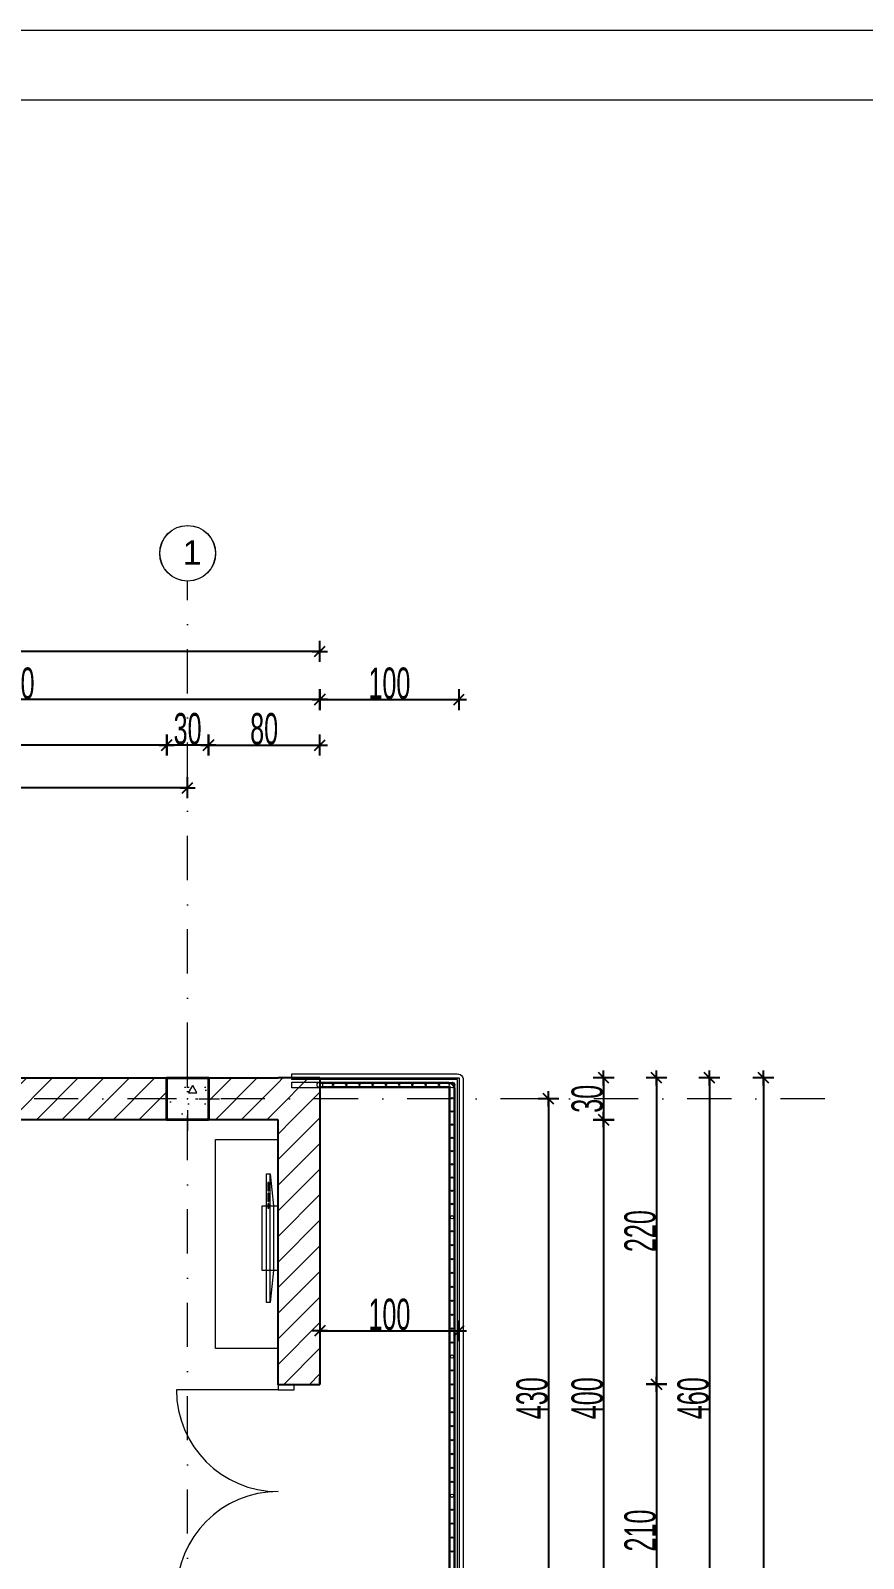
# Model space of a CAD drawing. Header units: millimetres. Extents: x -13678 to 175322, y 9978 to 39678.
# Drawn here: x 75161 to 81145, y 28707 to 39678 of the extents above; entities that cross this region are included whole.
import ezdxf

# ---------------------------------------------------------------- set-up
doc = ezdxf.new("R2010")
doc.units = ezdxf.units.MM
doc.header["$MEASUREMENT"] = 0
doc.linetypes.add('Dot & Dashed', pattern=[670.277762, 317.5, -176.388889, 0, -176.388874])
doc.layers.get('Defpoints').update_dxf_attribs({"lineweight": 13})
for name, color, linetype, lineweight in [('New_Interior - Stair & Railing_Pen_No__11', 171, 'Continuous', 18), ('New_Structural - Bearing_Pen_No__20', 1, 'Continuous', 0), ('New_Structural - Bearing_Pen_No__27', 7, 'Continuous', 35), ('Roofs_Pen_No__1', 7, 'Continuous', 13), ('Structural - Bearing_Pen_No__7', 7, 'Continuous', 13)]:
    doc.layers.add(name, color=color, linetype=linetype, lineweight=lineweight)
doc.layers.add('New_MEP - Electrical', color=7, linetype='Continuous')
for name, color, linetype, lineweight, true_color in [('New_MEP - Electrical_Pen_No__4', 7, 'Continuous', 20, 0x029e21), ('New_Structural - Bearing_Pen_No__168', 7, 'Continuous', 13, 0xfe847a), ('New_Structural - Bearing_Pen_No__169', 7, 'Continuous', 13, 0x68b353), ('New_Structural - Bearing_Pen_No__23', 7, 'Continuous', 20, 0xff6600), ('New_Structural - Bearing_Pen_No__28', 7, 'Continuous', 35, 0xa80f02), ('New_Structural - Bearing_Pen_No__3', 7, 'Continuous', 18, 0xff6600), ('New_Structural - Bearing_Pen_No__69', 7, 'Continuous', 20, 0x71cebe), ('New_Structural - Bearing_Pen_No__89', 7, 'Continuous', 20, 0x71cebe), ('Structural - Bearing_Pen_No__69', 7, 'Continuous', 13, 0x71cebe)]:
    doc.layers.add(name, color=color, linetype=linetype, lineweight=lineweight, true_color=true_color)
doc.styles.add('GENERATED_STYLE_1', font='arial.ttf')
doc.styles.add('PLATEIA', font='CGSAPPS.shx', dxfattribs={"width": 0.6})
doc.dimstyles.new('100v', dxfattribs={"dimtxt": 225, "dimasz": 1, "dimexe": 0.18, "dimexo": 0.0625, "dimgap": 4, "dimtad": 1, "dimdec": 0, "dimlfac": 0.1, "dimzin": 12, "dimdsep": 46, "dimtxsty": 'PLATEIA', "dimblk": 'A$C321216CB', "dimcen": 0.09, "dimse1": 1, "dimse2": 1, "dimclrd": 256, "dimclrt": 256, "dimadec": 3, "dimazin": 0, "dimtfac": 1, "dimtdec": 0, "dimtix": 1, "dimtmove": 2, "dimatfit": 3, "dimldrblk": 'A$C321216CB', "dimfxl": 1, "dimtolj": 1, "dimtzin": 0, "dimlwd": -1, "dimarcsym": 0})
pattern_1 = [(45, (-3804.62, -5049.75), (-91.92388, 91.92388), [])]

# ---------------------------------------------------------------- blocks, each defined once
blk = doc.blocks.new('Coffee Table 05 25[20]', base_point=(69294, 35265))
at = {"layer": 'New_MEP - Electrical_Pen_No__4', "color": 104, "linetype": 'Continuous', "lineweight": 20, "true_color": 0x029e21, "flags": 128}
blk.add_lwpolyline([(69294, 35265), (69294, 36765), (68844, 36765), (68844, 35265)], close=True, dxfattribs=at)
blk = doc.blocks.new('Flat Panel TV 25[21]', base_point=(68927, 35594))
at = {"layer": 'New_MEP - Electrical_Pen_No__4', "color": 104, "linetype": 'Continuous', "lineweight": 20, "true_color": 0x029e21}
for p, q in [((68902, 35594), (68902, 36519)), ((68910, 36396), (68910, 36457)), ((68910, 36457), (68917, 36457)), ((68917, 36457), (68917, 36396)), ((68917, 36396), (68910, 36396)), ((68910, 36319), (68910, 36380)), ((68910, 36380), (68917, 36380)), ((68917, 36319), (68910, 36319)), ((68917, 36380), (68917, 36319)), ((68910, 36272), (68910, 36303)), ((68910, 36303), (68917, 36303)), ((68917, 36272), (68910, 36272)), ((68917, 36303), (68917, 36272))]:
    blk.add_line(p, q, dxfattribs=at)
at = {"layer": 'New_MEP - Electrical_Pen_No__4', "color": 104, "linetype": 'Continuous', "lineweight": 20, "true_color": 0x029e21, "flags": 128}
for points in [[(68927, 35594), (68927, 36519), (68902, 36519), (68877, 36288), (68877, 35825), (68902, 35594)], [(68959, 35825), (68959, 36288), (68844, 36288), (68844, 35825)]]:
    blk.add_lwpolyline(points, close=True, dxfattribs=at)
blk = doc.blocks.new('A$C321216CB')
for p, q in [((-54, 0), (54, 0)), ((-38, -38), (38, 38)), ((0, -75), (0, 75))]:
    blk.add_line(p, q)
blk = doc.blocks.new('*D572')
at = {"transparency": 16777216}
blk.add_line((78882, 32006), (78882, 27708), dxfattribs=at)
at = {"layer": 'Defpoints', "color": 0, "transparency": 16777216}
for p in [(78905, 32007), (78597, 27707), (78882, 27707)]:
    blk.add_point(p, dxfattribs=at)
at = {"transparency": 16777216}
for p, rotation in [((78882, 32007), 90), ((78882, 27707), 270)]:
    blk.add_blockref('A$C321216CB', p, dxfattribs=dict(at, rotation=rotation))
at = {"transparency": 16777216, "insert": (78765, 29857), "char_height": 225, "attachment_point": 5, "rotation": 90, "style": 'PLATEIA'}
blk.add_mtext('\\A1;430', dxfattribs=at)
blk = doc.blocks.new('*D574')
at = {"transparency": 16777216}
blk.add_line((79278, 32156), (79278, 31858), dxfattribs=at)
at = {"layer": 'Defpoints', "color": 0, "transparency": 16777216}
for p in [(78410, 32157), (78410, 31857), (79278, 31857)]:
    blk.add_point(p, dxfattribs=at)
at = {"transparency": 16777216}
for p, rotation in [((79278, 32157), 90), ((79278, 31857), 270)]:
    blk.add_blockref('A$C321216CB', p, dxfattribs=dict(at, rotation=rotation))
at = {"transparency": 16777216, "insert": (79161, 32007), "char_height": 225, "attachment_point": 5, "rotation": 90, "style": 'PLATEIA'}
blk.add_mtext('\\A1;30', dxfattribs=at)
blk = doc.blocks.new('*D575')
at = {"transparency": 16777216}
blk.add_line((79278, 31856), (79278, 27858), dxfattribs=at)
at = {"layer": 'Defpoints', "color": 0, "transparency": 16777216}
for p in [(78410, 31857), (77239, 27857), (79278, 27857)]:
    blk.add_point(p, dxfattribs=at)
at = {"transparency": 16777216}
for p, rotation in [((79278, 31857), 90), ((79278, 27857), 270)]:
    blk.add_blockref('A$C321216CB', p, dxfattribs=dict(at, rotation=rotation))
at = {"transparency": 16777216, "insert": (79161, 29857), "char_height": 225, "attachment_point": 5, "rotation": 90, "style": 'PLATEIA'}
blk.add_mtext('\\A1;400', dxfattribs=at)
blk = doc.blocks.new('*D579')
at = {"transparency": 16777216}
blk.add_line((79658, 32156), (79658, 29958), dxfattribs=at)
at = {"layer": 'Defpoints', "color": 0, "transparency": 16777216}
for p in [(76856, 32157), (77239, 29957), (79658, 29957)]:
    blk.add_point(p, dxfattribs=at)
at = {"transparency": 16777216}
for p, rotation in [((79658, 32157), 90), ((79658, 29957), 270)]:
    blk.add_blockref('A$C321216CB', p, dxfattribs=dict(at, rotation=rotation))
at = {"transparency": 16777216, "insert": (79541, 31057), "char_height": 225, "attachment_point": 5, "rotation": 90, "style": 'PLATEIA'}
blk.add_mtext('\\A1;220', dxfattribs=at)
blk = doc.blocks.new('*D580')
at = {"transparency": 16777216}
blk.add_line((79658, 29956), (79658, 27858), dxfattribs=at)
at = {"layer": 'Defpoints', "color": 0, "transparency": 16777216}
for p in [(77239, 29957), (77239, 27857), (79658, 27857)]:
    blk.add_point(p, dxfattribs=at)
at = {"transparency": 16777216}
for p, rotation in [((79658, 29957), 90), ((79658, 27857), 270)]:
    blk.add_blockref('A$C321216CB', p, dxfattribs=dict(at, rotation=rotation))
at = {"transparency": 16777216, "insert": (79541, 28907), "char_height": 225, "attachment_point": 5, "rotation": 90, "style": 'PLATEIA'}
blk.add_mtext('\\A1;210', dxfattribs=at)
blk = doc.blocks.new('*D584')
at = {"transparency": 16777216}
blk.add_line((80426, 32156), (80426, 21158), dxfattribs=at)
at = {"layer": 'Defpoints', "color": 0, "transparency": 16777216}
for p in [(76596, 32157), (76439, 21157), (80426, 21157)]:
    blk.add_point(p, dxfattribs=at)
at = {"transparency": 16777216}
for p, rotation in [((80426, 32157), 90), ((80426, 21157), 270)]:
    blk.add_blockref('A$C321216CB', p, dxfattribs=dict(at, rotation=rotation))
at = {"transparency": 16777216, "insert": (80309, 26657), "char_height": 225, "attachment_point": 5, "rotation": 90, "style": 'PLATEIA'}
blk.add_mtext('\\A1;1100', dxfattribs=at)
blk = doc.blocks.new('*D585')
at = {"transparency": 16777216}
blk.add_line((80038, 32156), (80038, 27558), dxfattribs=at)
at = {"layer": 'Defpoints', "color": 0, "transparency": 16777216}
for p in [(76856, 32157), (77239, 27557), (80038, 27557)]:
    blk.add_point(p, dxfattribs=at)
at = {"transparency": 16777216}
for p, rotation in [((80038, 32157), 90), ((80038, 27557), 270)]:
    blk.add_blockref('A$C321216CB', p, dxfattribs=dict(at, rotation=rotation))
at = {"transparency": 16777216, "insert": (79922, 29857), "char_height": 225, "attachment_point": 5, "rotation": 90, "style": 'PLATEIA'}
blk.add_mtext('\\A1;460', dxfattribs=at)
blk = doc.blocks.new('*D587')
at = {"transparency": 16777216}
blk.add_line((76288, 34241), (71991, 34241), dxfattribs=at)
at = {"layer": 'Defpoints', "color": 0, "transparency": 16777216}
for p in [(76289, 34527), (71990, 34241), (71990, 33345)]:
    blk.add_point(p, dxfattribs=at)
at = {"transparency": 16777216, "rotation": 180}
blk.add_blockref('A$C321216CB', (71990, 34241), dxfattribs=at)
at = {"transparency": 16777216}
blk.add_blockref('A$C321216CB', (76289, 34241), dxfattribs=at)
at = {"transparency": 16777216, "insert": (74139, 34358), "char_height": 225, "attachment_point": 5, "style": 'PLATEIA'}
blk.add_mtext('\\A1;430', dxfattribs=at)
blk = doc.blocks.new('*D589')
at = {"transparency": 16777216}
blk.add_line((76438, 34547), (76140, 34547), dxfattribs=at)
at = {"layer": 'Defpoints', "color": 0, "transparency": 16777216}
for p in [(76139, 34547), (76139, 33622), (76439, 33622)]:
    blk.add_point(p, dxfattribs=at)
at = {"transparency": 16777216, "rotation": 180}
blk.add_blockref('A$C321216CB', (76139, 34547), dxfattribs=at)
at = {"transparency": 16777216}
blk.add_blockref('A$C321216CB', (76439, 34547), dxfattribs=at)
at = {"transparency": 16777216, "insert": (76289, 34663), "char_height": 225, "attachment_point": 5, "style": 'PLATEIA'}
blk.add_mtext('\\A1;30', dxfattribs=at)
blk = doc.blocks.new('*D590')
at = {"transparency": 16777216}
blk.add_line((76138, 34547), (72141, 34547), dxfattribs=at)
at = {"layer": 'Defpoints', "color": 0, "transparency": 16777216}
for p in [(72140, 34547), (76139, 33622), (72140, 32006)]:
    blk.add_point(p, dxfattribs=at)
at = {"transparency": 16777216, "rotation": 180}
blk.add_blockref('A$C321216CB', (72140, 34547), dxfattribs=at)
at = {"transparency": 16777216}
blk.add_blockref('A$C321216CB', (76139, 34547), dxfattribs=at)
at = {"transparency": 16777216, "insert": (74139, 34663), "char_height": 225, "attachment_point": 5, "style": 'PLATEIA'}
blk.add_mtext('\\A1;400', dxfattribs=at)
blk = doc.blocks.new('*D594')
at = {"transparency": 16777216}
blk.add_line((77238, 35220), (64740, 35220), dxfattribs=at)
at = {"layer": 'Defpoints', "color": 0, "transparency": 16777216}
for p in [(64739, 35220), (64739, 33622), (77239, 31874)]:
    blk.add_point(p, dxfattribs=at)
at = {"transparency": 16777216, "rotation": 180}
blk.add_blockref('A$C321216CB', (64739, 35220), dxfattribs=at)
at = {"transparency": 16777216}
blk.add_blockref('A$C321216CB', (77239, 35220), dxfattribs=at)
at = {"transparency": 16777216, "insert": (70989, 35336), "char_height": 225, "attachment_point": 5, "style": 'PLATEIA'}
blk.add_mtext('\\A1;1250', dxfattribs=at)
blk = doc.blocks.new('*D595')
at = {"transparency": 16777216}
blk.add_line((77238, 34874), (72840, 34874), dxfattribs=at)
at = {"layer": 'Defpoints', "color": 0, "transparency": 16777216}
for p in [(72839, 34874), (72839, 32156), (77239, 31874)]:
    blk.add_point(p, dxfattribs=at)
at = {"transparency": 16777216, "rotation": 180}
blk.add_blockref('A$C321216CB', (72839, 34874), dxfattribs=at)
at = {"transparency": 16777216}
blk.add_blockref('A$C321216CB', (77239, 34874), dxfattribs=at)
at = {"transparency": 16777216, "insert": (75039, 34990), "char_height": 225, "attachment_point": 5, "style": 'PLATEIA'}
blk.add_mtext('\\A1;440', dxfattribs=at)
blk = doc.blocks.new('*D687')
at = {"transparency": 16777216}
blk.add_line((77240, 34874), (78238, 34874), dxfattribs=at)
at = {"layer": 'Defpoints', "color": 0, "transparency": 16777216}
for p in [(78239, 34874), (78239, 32157), (77239, 31874)]:
    blk.add_point(p, dxfattribs=at)
at = {"transparency": 16777216, "rotation": 180}
blk.add_blockref('A$C321216CB', (77239, 34874), dxfattribs=at)
at = {"transparency": 16777216}
blk.add_blockref('A$C321216CB', (78239, 34874), dxfattribs=at)
at = {"transparency": 16777216, "insert": (77739, 34990), "char_height": 225, "attachment_point": 5, "style": 'PLATEIA'}
blk.add_mtext('\\A1;100', dxfattribs=at)
blk = doc.blocks.new('*D690')
at = {"transparency": 16777216}
blk.add_line((76440, 34547), (77238, 34547), dxfattribs=at)
at = {"layer": 'Defpoints', "color": 0, "transparency": 16777216}
for p in [(77239, 34547), (76439, 33622), (77239, 32157)]:
    blk.add_point(p, dxfattribs=at)
at = {"transparency": 16777216, "rotation": 180}
blk.add_blockref('A$C321216CB', (76439, 34547), dxfattribs=at)
at = {"transparency": 16777216}
blk.add_blockref('A$C321216CB', (77239, 34547), dxfattribs=at)
at = {"transparency": 16777216, "insert": (76839, 34663), "char_height": 225, "attachment_point": 5, "style": 'PLATEIA'}
blk.add_mtext('\\A1;80', dxfattribs=at)
blk = doc.blocks.new('*D691')
at = {"transparency": 16777216}
blk.add_line((77240, 30341), (78238, 30341), dxfattribs=at)
at = {"layer": 'Defpoints', "color": 0, "transparency": 16777216}
for p in [(77239, 31295), (78239, 31295), (78239, 30341)]:
    blk.add_point(p, dxfattribs=at)
at = {"transparency": 16777216, "rotation": 180}
blk.add_blockref('A$C321216CB', (77239, 30341), dxfattribs=at)
at = {"transparency": 16777216}
blk.add_blockref('A$C321216CB', (78239, 30341), dxfattribs=at)
at = {"transparency": 16777216, "insert": (77739, 30458), "char_height": 225, "attachment_point": 5, "style": 'PLATEIA'}
blk.add_mtext('\\A1;100', dxfattribs=at)

msp = doc.modelspace()

# ---------------------------------------------------------------- hatches: boundary and pattern name
at = {"layer": 'New_Structural - Bearing_Pen_No__168', "linetype": 'Continuous', "lineweight": 13, "true_color": 0xfe847a}
h = msp.add_hatch(dxfattribs=at)
h.set_pattern_fill('COMMON_BRICK', color=11, style=0, pattern_type=2)
h.set_pattern_definition(pattern_1)
h.paths.add_polyline_path([(76139.1, 31856.6), (72839.1, 31856.6), (72839.1, 32156.6), (76139.1, 32156.6)])
h = msp.add_hatch(dxfattribs=at)
h.set_pattern_fill('COMMON_BRICK', color=11, style=0, pattern_type=2)
h.set_pattern_definition(pattern_1)
h.paths.add_polyline_path([(76939.1, 31856.6), (76439.1, 31856.6), (76439.1, 32156.6), (76939.1, 32156.6)])
h = msp.add_hatch(dxfattribs=at)
h.set_pattern_fill('COMMON_BRICK', color=11, style=0, pattern_type=2)
h.set_pattern_definition(pattern_1)
h.paths.add_polyline_path([(77239.1, 32156.6), (76939.1, 31856.6), (76939.1, 32156.6)])
h = msp.add_hatch(dxfattribs=at)
h.set_pattern_fill('COMMON_BRICK', color=11, style=0, pattern_type=2)
h.set_pattern_definition(pattern_1)
h.paths.add_polyline_path([(76939.1, 31856.6), (77239.1, 32156.6), (77239.1, 31856.6)])
h = msp.add_hatch(dxfattribs=at)
h.set_pattern_fill('COMMON_BRICK', color=11, style=0, pattern_type=2)
h.set_pattern_definition(pattern_1)
h.paths.add_polyline_path([(76939.1, 31856.6), (77239.1, 31856.6), (77239.1, 29956.6), (76939.1, 29956.6)])
at = {"layer": 'New_Structural - Bearing_Pen_No__169', "linetype": 'Continuous', "lineweight": 13, "true_color": 0x68b353}
h = msp.add_hatch(dxfattribs=at)
h.set_pattern_fill('STRUCTURAL_CONCRETE', color=85, style=0, pattern_type=2)
h.set_pattern_definition([(0, (-3804.6, -5049.75), (0, 623.5383), [60, -300]), (0, (-3624.6, -4738), (0, 623.5383), [60, -300]), (60, (-3804.6, -5049.75), (-540, 311.769), [60, -300]), (60, (-3444.6, -5049.75), (-540, 311.769), [60, -300]), (120, (-3744.6, -5049.75), (540, 311.769), [60, -300]), (120, (-3384.6, -5049.75), (540, 311.769), [60, -300]), (0, (-3804.62, -4989.75), (0, 120), [0, -120, 0, -180]), (45, (-3744.62, -4989.75), (-84.85282, 84.85282), [0, -90, 0, -150])])
h.paths.add_polyline_path([(76439.1, 31856.6), (76139.1, 31856.6), (76139.1, 32156.6), (76439.1, 32156.6)])

# ---------------------------------------------------------------- linework, layer by layer
at = {"layer": 'New_Interior - Stair & Railing_Pen_No__11', "color": 171, "linetype": 'Continuous', "lineweight": 18}
for p, q in [((77039.1, 32146.6), (77039.1, 32186.6)), ((77039.1, 32186.6), (77239.1, 32186.6)), ((77239.1, 32146.6), (77039.1, 32146.6)), ((77239.1, 32186.6), (78183, 32186.6)), ((78183, 32146.6), (77239.1, 32146.6)), ((78183, 32186.6), (78199.1, 32186.6)), ((78199.1, 32146.6), (78183, 32146.6)), ((78199.1, 32186.6), (78225.4, 32186.6)), ((78222.8, 32146.6), (78199.1, 32146.6)), ((78223.2, 32146.5), (78222.8, 32146.6)), ((78225.3, 32146.3), (78223.2, 32146.5)), ((78226.5, 32145.8), (78225.3, 32146.3)), ((78225.4, 32186.6), (78235.8, 32185.2)), ((78227.5, 32145), (78226.5, 32145.8)), ((78235.8, 32185.2), (78238.7, 32184)), ((78238.7, 32184), (78246.7, 32180.7)), ((78246.7, 32180.7), (78256, 32173.5)), ((78256, 32173.5), (78263.2, 32164.2)), ((78263.2, 32164.2), (78267.7, 32153.3)), ((78267.7, 32153.3), (78269.1, 32142.9)), ((77039.1, 32086.6), (77039.1, 32126.6)), ((77039.1, 32126.6), (77239.1, 32126.6)), ((77239.1, 32086.6), (77039.1, 32086.6)), ((77239.1, 32126.6), (78123, 32126.6)), ((77239.1, 32094.1), (77239.1, 32119.1)), ((77239.1, 32119.1), (78123, 32119.1)), ((78123, 32094.1), (77239.1, 32094.1)), ((78123, 32086.6), (77239.1, 32086.6)), ((78123, 32126.6), (78139.1, 32126.6)), ((78123, 32119.1), (78139.1, 32119.1)), ((78139.1, 32094.1), (78123, 32094.1)), ((78139.1, 32086.6), (78123, 32086.6)), ((78139.1, 32126.6), (78165.4, 32126.6)), ((78139.1, 32119.1), (78164.9, 32119.1)), ((78163.3, 32094.1), (78139.1, 32094.1)), ((78162.8, 32086.6), (78139.1, 32086.6)), ((78163.2, 32086.5), (78162.8, 32086.6)), ((78165.3, 32086.3), (78163.2, 32086.5)), ((78166.2, 32093.7), (78163.3, 32094.1)), ((78164.9, 32119.1), (78173.8, 32117.9)), ((78166.5, 32085.8), (78165.3, 32086.3)), ((78165.4, 32126.6), (78175.8, 32125.2)), ((78167.3, 32093.6), (78166.2, 32093.7)), ((78167.5, 32085), (78166.5, 32085.8)), ((78170.3, 32092.3), (78167.3, 32093.6)), ((78168.3, 32084), (78167.5, 32085)), ((78168.7, 32082.8), (78168.3, 32084)), ((78169.1, 32080.3), (78168.7, 32082.8)), ((78169.1, 32065.6), (78169.1, 32080.3)), ((78169.1, 21219.1), (78169.1, 32065.6)), ((78172.8, 32090.4), (78170.3, 32092.3)), ((78174.8, 32087.8), (78172.8, 32090.4)), ((78173.8, 32117.9), (78175.8, 32117.1)), ((78176.1, 32084.8), (78174.8, 32087.8)), ((78175.8, 32125.2), (78178.7, 32124)), ((78175.8, 32117.1), (78182.9, 32114.2)), ((78176.6, 32080.8), (78176.1, 32084.8)), ((78176.6, 32065.6), (78176.6, 32080.8)), ((78176.6, 21219.1), (78176.6, 32065.6)), ((78178.7, 32124), (78186.7, 32120.7)), ((78182.9, 32114.2), (78190.7, 32108.2)), ((78186.7, 32120.7), (78196, 32113.5)), ((78190.7, 32108.2), (78196.7, 32100.4)), ((78196, 32113.5), (78203.2, 32104.2)), ((78196.7, 32100.4), (78200.4, 32091.3)), ((78200.4, 32091.3), (78201.6, 32082.4)), ((78201.6, 32082.4), (78201.6, 32081.6)), ((78201.6, 32081.6), (78201.6, 32065.6)), ((78201.6, 32065.6), (78201.6, 21219.1)), ((78203.2, 32104.2), (78207.7, 32093.3)), ((78207.7, 32093.3), (78209.1, 32082.9)), ((78209.1, 32082.9), (78209.1, 32081.6)), ((78209.1, 32081.6), (78209.1, 32065.6)), ((78209.1, 32065.6), (78209.1, 21219.1)), ((78228.3, 32144), (78227.5, 32145)), ((78228.7, 32142.8), (78228.3, 32144)), ((78229.1, 32140.3), (78228.7, 32142.8)), ((78229.1, 32125.6), (78229.1, 32140.3)), ((78229.1, 21219.1), (78229.1, 32125.6)), ((78269.1, 32142.9), (78269.1, 32141.6)), ((78269.1, 32141.6), (78269.1, 32125.6)), ((78269.1, 32125.6), (78269.1, 21219.1))]:
    msp.add_line(p, q, dxfattribs=at)
for points in [[(77239.1, 32086.6, -1), (77239.1, 32126.6, -1)], [(77334.1, 32101.6, -1), (77334.1, 32111.6, -1)], [(77429.1, 32101.6, -1), (77429.1, 32111.6, -1)], [(77524.1, 32101.6, -1), (77524.1, 32111.6, -1)], [(77619.1, 32101.6, -1), (77619.1, 32111.6, -1)], [(77714.1, 32101.6, -1), (77714.1, 32111.6, -1)], [(77809.1, 32101.6, -1), (77809.1, 32111.6, -1)], [(77904.1, 32101.6, -1), (77904.1, 32111.6, -1)], [(77999.1, 32101.6, -1), (77999.1, 32111.6, -1)], [(78094.1, 32101.6, -1), (78094.1, 32111.6, -1)], [(78169.1, 32106.6, -1), (78209.1, 32106.6, -1)], [(78184.1, 32011.6, -1), (78194.1, 32011.6, -1)], [(78184.1, 31916.6, -1), (78194.1, 31916.6, -1)], [(78184.1, 31821.6, -1), (78194.1, 31821.6, -1)], [(78184.1, 31726.6, -1), (78194.1, 31726.6, -1)], [(78184.1, 31631.6, -1), (78194.1, 31631.6, -1)], [(78184.1, 31536.6, -1), (78194.1, 31536.6, -1)], [(78184.1, 31441.6, -1), (78194.1, 31441.6, -1)], [(78184.1, 31346.6, -1), (78194.1, 31346.6, -1)], [(78177.1, 31156.6, -1), (78201.1, 31156.6, -1)], [(78184.1, 31251.6, -1), (78194.1, 31251.6, -1)], [(78184.1, 31056.6, -1), (78194.1, 31056.6, -1)], [(78184.1, 30956.6, -1), (78194.1, 30956.6, -1)], [(78184.1, 30856.6, -1), (78194.1, 30856.6, -1)], [(78184.1, 30756.6, -1), (78194.1, 30756.6, -1)], [(78184.1, 30656.6, -1), (78194.1, 30656.6, -1)], [(78184.1, 30556.6, -1), (78194.1, 30556.6, -1)], [(78184.1, 30456.6, -1), (78194.1, 30456.6, -1)], [(78184.1, 30356.6, -1), (78194.1, 30356.6, -1)], [(78184.1, 30256.6, -1), (78194.1, 30256.6, -1)], [(78177.1, 30156.6, -1), (78201.1, 30156.6, -1)], [(78184.1, 30056.6, -1), (78194.1, 30056.6, -1)], [(78184.1, 29956.6, -1), (78194.1, 29956.6, -1)], [(78184.1, 29856.6, -1), (78194.1, 29856.6, -1)], [(78184.1, 29756.6, -1), (78194.1, 29756.6, -1)], [(78184.1, 29656.6, -1), (78194.1, 29656.6, -1)], [(78184.1, 29556.6, -1), (78194.1, 29556.6, -1)], [(78184.1, 29456.6, -1), (78194.1, 29456.6, -1)], [(78184.1, 29356.6, -1), (78194.1, 29356.6, -1)], [(78184.1, 29256.6, -1), (78194.1, 29256.6, -1)], [(78177.1, 29156.6, -1), (78201.1, 29156.6, -1)], [(78184.1, 29056.6, -1), (78194.1, 29056.6, -1)], [(78184.1, 28956.6, -1), (78194.1, 28956.6, -1)], [(78184.1, 28856.6, -1), (78194.1, 28856.6, -1)], [(78184.1, 28756.6, -1), (78194.1, 28756.6, -1)]]:
    msp.add_lwpolyline(points, format="xyb", close=True, dxfattribs=at)
at = {"layer": 'New_Structural - Bearing_Pen_No__20', "color": 1, "linetype": 'Continuous', "lineweight": 0}
for p, q in [((76289.1, 32086.6), (76289.1, 32236.6)), ((76209.1, 32006.6), (76059.1, 32006.6)), ((76289.1, 31926.6), (76289.1, 31776.6)), ((76369.1, 32006.6), (76519.1, 32006.6))]:
    msp.add_line(p, q, dxfattribs=at)
msp.add_point((76289.1, 32006.6), dxfattribs=at)
at = {"layer": 'New_Structural - Bearing_Pen_No__23', "color": 30, "linetype": 'Continuous', "lineweight": 20, "true_color": 0xff6600}
for p, q in [((76939.1, 29956.6), (76939.1, 29916.6)), ((77054.1, 29956.6), (76939.1, 29956.6)), ((77054.1, 29916.6), (77054.1, 29956.6)), ((76939.1, 29916.6), (77054.1, 29916.6))]:
    msp.add_line(p, q, dxfattribs=at)
at = {"layer": 'New_Structural - Bearing_Pen_No__27', "color": 7, "linetype": 'Continuous', "lineweight": 25}
for p, q in [((76939.1, 29966.6), (76939.1, 30003.6)), ((76939.1, 29966.6), (76939.1, 30003.6)), ((76939.1, 29956.6), (76939.1, 30003.6)), ((76939.1, 29956.6), (77054.1, 29956.6)), ((76939.1, 29956.6), (77054.1, 29956.6)), ((76939.1, 29956.6), (77050.6, 29956.6)), ((77050.6, 29956.6), (77235.6, 29956.6)), ((77050.6, 29956.6), (77235.6, 29956.6)), ((77050.6, 29956.6), (77239.1, 29956.6)), ((77239.1, 29966.6), (77239.1, 30003.6)), ((77239.1, 29966.6), (77239.1, 30003.6)), ((77239.1, 29956.6), (77239.1, 30003.6))]:
    msp.add_line(p, q, dxfattribs=at)
for points in [[(72789.1, 32156.6), (76139.1, 32156.6)], [(76439.1, 32156.6), (76939.1, 32156.6)], [(77239.1, 32156.6), (76939.1, 32156.6)], [(77239.1, 32156.6), (77239.1, 29956.6)], [(76139.1, 31856.6), (73139.1, 31856.6)], [(76939.1, 31856.6), (76439.1, 31856.6)], [(76939.1, 29953.6), (76939.1, 31856.6)]]:
    msp.add_lwpolyline(points, dxfattribs=at)
at = {"layer": 'New_Structural - Bearing_Pen_No__28', "color": 14, "linetype": 'Continuous', "lineweight": 35, "true_color": 0xa80f02}
msp.add_lwpolyline([(76439.1, 31856.6), (76139.1, 31856.6), (76139.1, 32156.6), (76439.1, 32156.6)], close=True, dxfattribs=at)
at = {"layer": 'New_Structural - Bearing_Pen_No__3', "color": 30, "linetype": 'Continuous', "lineweight": 18, "true_color": 0xff6600}
msp.add_line((76939.1, 29916.6), (76209.1, 29916.6), dxfattribs=at)
for centre, start, end in [((76939.1, 29916.6), 180, 270), ((76939.1, 28456.6), 90, 180)]:
    msp.add_arc(centre, 730, start, end, dxfattribs=at)
at = {"layer": 'New_Structural - Bearing_Pen_No__69', "linetype": 'Dot & Dashed'}
msp.add_line((76289.1, 16818.1), (76289.1, 35724.3), dxfattribs=at)
at = {"layer": 'New_Structural - Bearing_Pen_No__69', "linetype": 'ByBlock'}
for centre in [(76289.1, 35924.3), (76290.1, 35924.3)]:
    msp.add_circle(centre, 200, dxfattribs=at)
at = {"layer": 'New_Structural - Bearing_Pen_No__89', "color": 123, "linetype": 'Continuous', "lineweight": 20, "true_color": 0x71cebe}
msp.add_lwpolyline([(78239.1, 21156.6), (78239.1, 19356.6), (64739.1, 19356.6), (64739.1, 21156.6), (64739.1, 32156.6), (66889.1, 32156.6), (66889.1, 33956.6), (71037.7, 33956.6), (71037.7, 32155.6), (76439.1, 32156.6), (78239.1, 32156.6)], close=True, dxfattribs=at)
at = {"layer": 'Roofs_Pen_No__1'}
for points in [[(49322, 9977.8), (91322, 9977.8), (91322, 39677.8), (49322, 39677.8)], [(51822, 10477.8), (90822, 10477.8), (90822, 39177.8), (51822, 39177.8)]]:
    msp.add_lwpolyline(points, close=True, dxfattribs=at)
at = {"layer": 'Structural - Bearing_Pen_No__69', "linetype": 'Dot & Dashed'}
msp.add_line((80866.5, 32006.6), (62064.6, 32006.6), dxfattribs=at)

# ---------------------------------------------------------------- block references
at = {"layer": 'New_MEP - Electrical', "color": 2, "linetype": 'Continuous', "lineweight": 20, "true_color": 0xffeb28, "xscale": -1}
for name, p in [('Coffee Table 05 25[20]', (76489.1, 30215.2)), ('Flat Panel TV 25[21]', (76856.2, 30543.8))]:
    msp.add_blockref(name, p, dxfattribs=at)

# ---------------------------------------------------------------- texts
at = {"layer": 'Structural - Bearing_Pen_No__7', "insert": (76253.1, 35843), "char_height": 175, "attachment_point": 7, "style": 'GENERATED_STYLE_1'}
msp.add_mtext('1', dxfattribs=at)

# ---------------------------------------------------------------- dimensions: what is measured, and where the dimension line sits
for base, p1, p2, angle, picture, middle in [((64739.1, 35219.6), (77239.1, 31874.1), (64739.1, 33622.1), 180, '*D594', (70989.1, 35336.1)), ((72839.1, 34873.8), (77239.1, 31874.1), (72839.1, 32155.9), 180, '*D595', (75039.1, 34990.3)), ((78239.1, 34873.8), (77239.1, 31874.1), (78239.1, 32156.6), 180, '*D687', (77739.1, 34990.3)), ((72139.7, 34546.7), (76139.1, 33622.1), (72139.7, 32005.6), 180, '*D590', (74139.4, 34663.2)), ((76139.1, 34546.7), (76439.1, 33622.1), (76139.1, 33622.1), 180, '*D589', (76289.1, 34663.2)), ((77239.1, 34546.7), (76439.1, 33622.1), (77239.1, 32156.6), 180, '*D690', (76839.1, 34663.2)), ((71989.7, 34241.5), (76289.1, 34527.4), (71989.7, 33345.2), 180, '*D587', (74139.4, 34358)), ((80426, 21156.6), (76595.7, 32156.6), (76439.1, 21156.6), 90, '*D584', (80309.5, 26656.6)), ((79657.7, 29956.6), (76856.2, 32156.6), (77239.1, 29956.6), 90, '*D579', (79541.2, 31056.6)), ((80038.5, 27556.6), (76856.2, 32156.6), (77239.1, 27556.6), 90, '*D585', (79922, 29856.6)), ((79277.7, 31856.6), (78409.9, 32156.6), (78409.9, 31856.6), 90, '*D574', (79161.2, 32006.6)), ((78881.5, 27706.6), (78904.7, 32006.6), (78597.1, 27706.6), 90, '*D572', (78765, 29856.6)), ((79277.7, 27856.6), (78409.9, 31856.6), (77239.1, 27856.6), 90, '*D575', (79161.2, 29856.6)), ((78239.1, 30341.4), (77239.1, 31294.6), (78239.1, 31294.6), 180, '*D691', (77739.1, 30457.9)), ((79657.7, 27856.6), (77239.1, 29956.6), (77239.1, 27856.6), 90, '*D580', (79541.2, 28906.6))]:
    dim = msp.add_linear_dim(base=base, p1=p1, p2=p2, angle=angle, dimstyle='100v')
    dim.commit()
    dim.dimension.update_dxf_attribs({"geometry": picture, "text_midpoint": middle})

doc.saveas('drawing.dxf')
